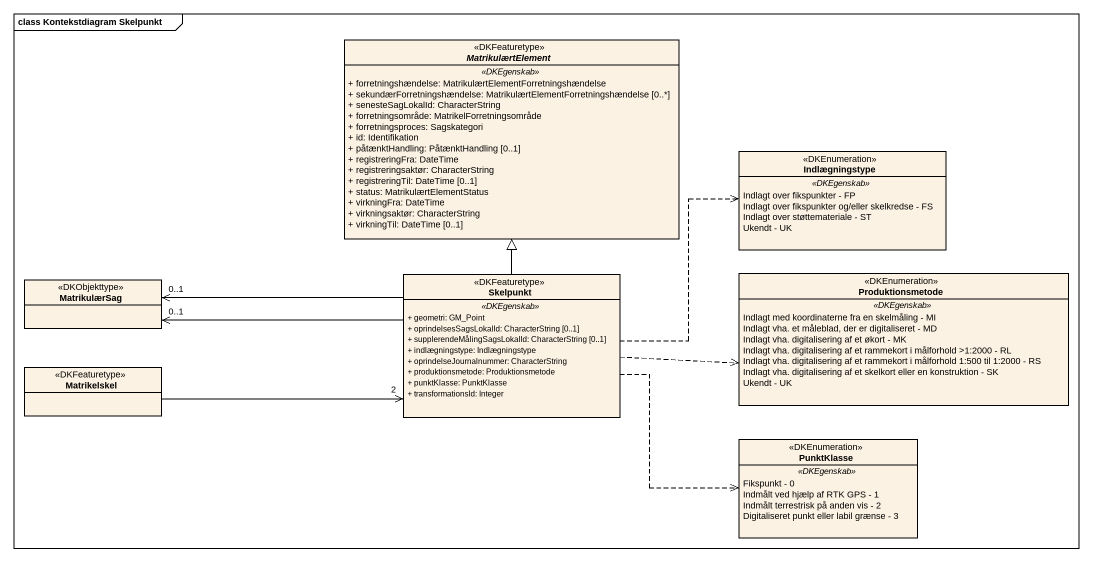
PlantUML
@startuml
mainframe class Kontekstdiagram Skelpunkt
hide circle
hide empty members
skinparam classAttributeIconSize 0
abstract class MatrikulærtElement <<DKFeaturetype>> {
  .. <<DKEgenskab>> ..
  + forretningshændelse: MatrikulærtElementForretningshændelse
  + sekundærForretningshændelse: MatrikulærtElementForretningshændelse [0..*]
  + senesteSagLokalId: CharacterString
  + forretningsområde: MatrikelForretningsområde
  + forretningsproces: Sagskategori
  + id: Identifikation
  + påtænktHandling: PåtænktHandling [0..1]
  + registreringFra: DateTime
  + registreringsaktør: CharacterString
  + registreringTil: DateTime [0..1]
  + status: MatrikulærtElementStatus
  + virkningFra: DateTime
  + virkningsaktør: CharacterString
  + virkningTil: DateTime [0..1]
}
enum Indlægningstype <<DKEnumeration>> {
  .. <<DKEgenskab>> ..
  Indlagt over fikspunkter - FP
  Indlagt over fikspunkter og/eller skelkredse - FS
  Indlagt over støttemateriale - ST
  Ukendt - UK
}
class Skelpunkt <<DKFeaturetype>> #FCF2E3 {
  .. <<DKEgenskab>> ..
  + geometri: GM_Point
  + oprindelsesSagsLokalId: CharacterString [0..1]
  + supplerendeMålingSagsLokalId: CharacterString [0..1]
  + indlægningstype: Indlægningstype
  + oprindelseJournalnummer: CharacterString
  + produktionsmetode: Produktionsmetode
  + punktKlasse: PunktKlasse
  + transformationsId: Integer
}
enum Produktionsmetode <<DKEnumeration>> {
  .. <<DKEgenskab>> ..
  Indlagt med koordinaterne fra en skelmåling - MI
  Indlagt vha. et måleblad, der er digitaliseret - MD
  Indlagt vha. digitalisering af et økort - MK
  Indlagt vha. digitalisering af et rammekort i målforhold >1:2000 - RL
  Indlagt vha. digitalisering af et rammekort i målforhold 1:500 til 1:2000 - RS
  Indlagt vha. digitalisering af et skelkort eller en konstruktion - SK
  Ukendt - UK
}
class MatrikulærSag <<DKObjekttype>>
class Matrikelskel <<DKFeaturetype>>
enum PunktKlasse <<DKEnumeration>> {
  .. <<DKEgenskab>> ..
  Fikspunkt - 0
  Indmålt ved hjælp af RTK GPS - 1
  Indmålt terrestrisk på anden vis - 2
  Digitaliseret punkt eller labil grænse - 3
}
Skelpunkt -up-|> MatrikulærtElement
Skelpunkt .right.> Indlægningstype
Skelpunkt .right.> Produktionsmetode
Skelpunkt -left-> "0..1" MatrikulærSag
Skelpunkt -left-> "0..1" MatrikulærSag
Skelpunkt .right.> PunktKlasse
Matrikelskel -right-> "2" Skelpunkt
@enduml
